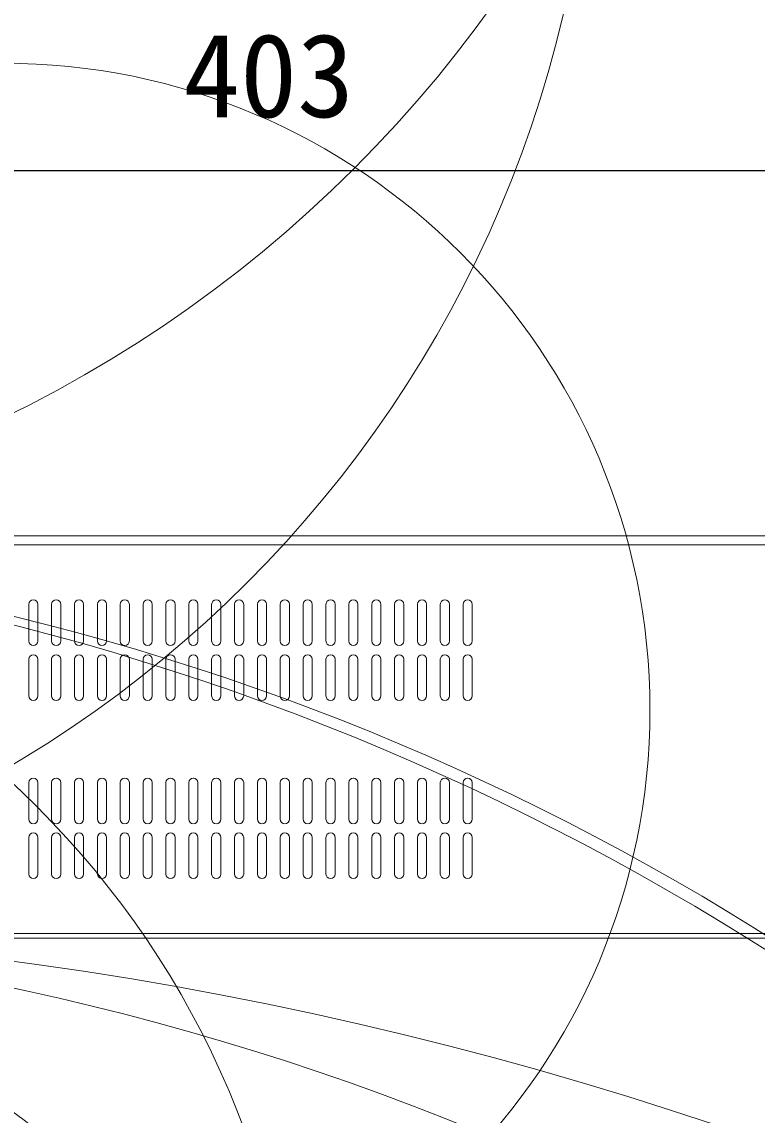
# Model space of a CAD drawing. Units: millimetres, scale not verified. Extents: x -1232 to 1171, y -567 to 613.
# Drawn here: x 24.63 to 40.71, y 14.66 to 38.58 of the extents above; entities that cross this region are included whole.
import ezdxf
from ezdxf.enums import TextEntityAlignment as Align

# ---------------------------------------------------------------- set-up
doc = ezdxf.new("R2010")
doc.units = ezdxf.units.MM
doc.header["$LTSCALE"] = 0.125
doc.layers.add('0-4_SUNPO', color=7, linetype='Continuous')
doc.layers.add('0-5_GAIKEI', color=1, linetype='Continuous', lineweight=18)
doc.styles.add('ＭＳ ゴシック', font='')
doc.styles.get('ＭＳ ゴシック').set_extended_font_data('MS Gothic')

# ---------------------------------------------------------------- blocks, each defined once
blk = doc.blocks.new('D8')
at = {"layer": '0-4_SUNPO'}
blk.add_line((241.1817, 348.8271), (205.8817, 348.8271), dxfattribs=at)
at = {"layer": '0-4_SUNPO', "style": 'ＭＳ ゴシック'}
blk.add_text('403', height=1.833, dxfattribs=at).set_placement((221.6567, 349.4521), align=Align.BOTTOM_LEFT)

msp = doc.modelspace()

# ---------------------------------------------------------------- linework, layer by layer
at = {"layer": '0-5_GAIKEI', "color": 7}
msp.add_line((12.6841, 27.3352), (50.1041, 27.3352), dxfattribs=at)
at = {"layer": '0-5_GAIKEI'}
for p, q in [((12.6841, 27.1352), (50.1841, 27.1352)), ((24.7841, 25.8352), (24.7841, 25.0352)), ((24.9841, 25.0352), (24.9841, 25.8352)), ((25.2841, 25.8352), (25.2841, 25.0352)), ((25.4841, 25.0352), (25.4841, 25.8352)), ((25.7841, 25.8352), (25.7841, 25.0352)), ((25.9841, 25.0352), (25.9841, 25.8352)), ((26.2841, 25.8352), (26.2841, 25.0352)), ((26.4841, 25.0352), (26.4841, 25.8352)), ((26.7841, 25.8352), (26.7841, 25.0352)), ((26.9841, 25.0352), (26.9841, 25.8352)), ((27.2841, 25.8352), (27.2841, 25.0352)), ((27.4841, 25.0352), (27.4841, 25.8352)), ((27.7841, 25.8352), (27.7841, 25.0352)), ((27.9841, 25.0352), (27.9841, 25.8352)), ((28.2841, 25.8352), (28.2841, 25.0352)), ((28.4841, 25.0352), (28.4841, 25.8352)), ((28.7841, 25.8352), (28.7841, 25.0352)), ((28.9841, 25.0352), (28.9841, 25.8352)), ((29.2841, 25.8352), (29.2841, 25.0352)), ((29.4841, 25.0352), (29.4841, 25.8352)), ((29.7841, 25.8352), (29.7841, 25.0352)), ((29.9841, 25.0352), (29.9841, 25.8352)), ((30.2841, 25.8352), (30.2841, 25.0352)), ((30.4841, 25.0352), (30.4841, 25.8352)), ((30.7841, 25.8352), (30.7841, 25.0352)), ((30.9841, 25.0352), (30.9841, 25.8352)), ((31.2841, 25.8352), (31.2841, 25.0352)), ((31.4841, 25.0352), (31.4841, 25.8352)), ((31.7841, 25.8352), (31.7841, 25.0352)), ((31.9841, 25.0352), (31.9841, 25.8352)), ((32.2841, 25.8352), (32.2841, 25.0352)), ((32.4841, 25.0352), (32.4841, 25.8352)), ((32.7841, 25.8352), (32.7841, 25.0352)), ((32.9841, 25.0352), (32.9841, 25.8352)), ((33.2841, 25.8352), (33.2841, 25.0352)), ((33.4841, 25.0352), (33.4841, 25.8352)), ((33.7841, 25.8352), (33.7841, 25.0352)), ((33.9841, 25.0352), (33.9841, 25.8352)), ((34.2841, 25.8352), (34.2841, 25.0352)), ((34.4841, 25.0352), (34.4841, 25.8352)), ((24.7841, 24.6352), (24.7841, 23.8352)), ((24.9841, 23.8352), (24.9841, 24.6352)), ((25.2841, 24.6352), (25.2841, 23.8352)), ((25.4841, 23.8352), (25.4841, 24.6352)), ((25.7841, 24.6352), (25.7841, 23.8352)), ((25.9841, 23.8352), (25.9841, 24.6352)), ((26.2841, 24.6352), (26.2841, 23.8352)), ((26.4841, 23.8352), (26.4841, 24.6352)), ((26.7841, 24.6352), (26.7841, 23.8352)), ((26.9841, 23.8352), (26.9841, 24.6352)), ((27.2841, 24.6352), (27.2841, 23.8352)), ((27.4841, 23.8352), (27.4841, 24.6352)), ((27.7841, 24.6352), (27.7841, 23.8352)), ((27.9841, 23.8352), (27.9841, 24.6352)), ((28.2841, 24.6352), (28.2841, 23.8352)), ((28.4841, 23.8352), (28.4841, 24.6352)), ((28.7841, 24.6352), (28.7841, 23.8352)), ((28.9841, 23.8352), (28.9841, 24.6352)), ((29.2841, 24.6352), (29.2841, 23.8352)), ((29.4841, 23.8352), (29.4841, 24.6352)), ((29.7841, 24.6352), (29.7841, 23.8352)), ((29.9841, 23.8352), (29.9841, 24.6352)), ((30.2841, 24.6352), (30.2841, 23.8352)), ((30.4841, 23.8352), (30.4841, 24.6352)), ((30.7841, 24.6352), (30.7841, 23.8352)), ((30.9841, 23.8352), (30.9841, 24.6352)), ((31.2841, 24.6352), (31.2841, 23.8352)), ((31.4841, 23.8352), (31.4841, 24.6352)), ((31.7841, 24.6352), (31.7841, 23.8352)), ((31.9841, 23.8352), (31.9841, 24.6352)), ((32.2841, 24.6352), (32.2841, 23.8352)), ((32.4841, 23.8352), (32.4841, 24.6352)), ((32.7841, 24.6352), (32.7841, 23.8352)), ((32.9841, 23.8352), (32.9841, 24.6352)), ((33.2841, 24.6352), (33.2841, 23.8352)), ((33.4841, 23.8352), (33.4841, 24.6352)), ((33.7841, 24.6352), (33.7841, 23.8352)), ((33.9841, 23.8352), (33.9841, 24.6352)), ((34.2841, 24.6352), (34.2841, 23.8352)), ((34.4841, 23.8352), (34.4841, 24.6352)), ((25.3885, 22.0351), (25.3841, 22.0351)), ((25.8885, 22.0351), (25.8796, 22.0351)), ((26.3885, 22.0351), (26.3796, 22.0351)), ((26.8841, 22.0351), (26.8796, 22.0351)), ((27.8885, 22.0351), (27.8841, 22.0351)), ((28.3885, 22.0351), (28.3796, 22.0351)), ((28.8885, 22.0351), (28.8796, 22.0351)), ((29.3841, 22.0351), (29.3796, 22.0351)), ((30.3885, 22.0351), (30.3841, 22.0351)), ((30.8885, 22.0351), (30.8796, 22.0351)), ((31.3885, 22.0351), (31.3796, 22.0351)), ((31.8841, 22.0351), (31.8796, 22.0351)), ((32.8885, 22.0351), (32.8841, 22.0351)), ((33.3885, 22.0351), (33.3796, 22.0351)), ((33.8885, 22.0351), (33.8796, 22.0351)), ((34.3841, 22.0351), (34.3796, 22.0351)), ((24.7841, 21.9352), (24.7841, 21.1352)), ((24.9841, 21.1352), (24.9841, 21.9352)), ((25.2841, 21.9352), (25.2841, 21.1352)), ((25.4841, 21.1352), (25.4841, 21.9352)), ((25.7841, 21.9352), (25.7841, 21.1352)), ((25.9841, 21.1352), (25.9841, 21.9352)), ((26.2841, 21.9352), (26.2841, 21.1352)), ((26.4841, 21.1352), (26.4841, 21.9352)), ((26.7841, 21.9352), (26.7841, 21.1352)), ((26.9841, 21.1352), (26.9841, 21.9352)), ((27.2841, 21.9352), (27.2841, 21.1352)), ((27.4841, 21.1352), (27.4841, 21.9352)), ((27.7841, 21.9352), (27.7841, 21.1352)), ((27.9841, 21.1352), (27.9841, 21.9352)), ((28.2841, 21.9352), (28.2841, 21.1352)), ((28.4841, 21.1352), (28.4841, 21.9352)), ((28.7841, 21.9352), (28.7841, 21.1352)), ((28.9841, 21.1352), (28.9841, 21.9352)), ((29.2841, 21.9352), (29.2841, 21.1352)), ((29.4841, 21.1352), (29.4841, 21.9352)), ((29.7841, 21.9352), (29.7841, 21.1352)), ((29.9841, 21.1352), (29.9841, 21.9352)), ((30.2841, 21.9352), (30.2841, 21.1352)), ((30.4841, 21.1352), (30.4841, 21.9352)), ((30.7841, 21.9352), (30.7841, 21.1352)), ((30.9841, 21.1352), (30.9841, 21.9352)), ((31.2841, 21.9352), (31.2841, 21.1352)), ((31.4841, 21.1352), (31.4841, 21.9352)), ((31.7841, 21.9352), (31.7841, 21.1352)), ((31.9841, 21.1352), (31.9841, 21.9352)), ((32.2841, 21.9352), (32.2841, 21.1352)), ((32.4841, 21.1352), (32.4841, 21.9352)), ((32.7841, 21.9352), (32.7841, 21.1352)), ((32.9841, 21.1352), (32.9841, 21.9352)), ((33.2841, 21.9352), (33.2841, 21.1352)), ((33.4841, 21.1352), (33.4841, 21.9352)), ((33.7841, 21.9352), (33.7841, 21.1352)), ((33.9841, 21.1352), (33.9841, 21.9352)), ((34.2841, 21.9352), (34.2841, 21.1352)), ((34.4841, 21.1352), (34.4841, 21.9352)), ((24.7841, 20.7352), (24.7841, 19.9352)), ((24.9841, 19.9352), (24.9841, 20.7352)), ((25.2841, 20.7352), (25.2841, 19.9352)), ((25.4841, 19.9352), (25.4841, 20.7352)), ((25.7841, 20.7352), (25.7841, 19.9352)), ((25.9841, 19.9352), (25.9841, 20.7352)), ((26.2841, 20.7352), (26.2841, 19.9352)), ((26.4841, 19.9352), (26.4841, 20.7352)), ((26.7841, 20.7352), (26.7841, 19.9352)), ((26.9841, 19.9352), (26.9841, 20.7352)), ((27.2841, 20.7352), (27.2841, 19.9352)), ((27.4841, 19.9352), (27.4841, 20.7352)), ((27.7841, 20.7352), (27.7841, 19.9352)), ((27.9841, 19.9352), (27.9841, 20.7352)), ((28.2841, 20.7352), (28.2841, 19.9352)), ((28.4841, 19.9352), (28.4841, 20.7352)), ((28.7841, 20.7352), (28.7841, 19.9352)), ((28.9841, 19.9352), (28.9841, 20.7352)), ((29.2841, 20.7352), (29.2841, 19.9352)), ((29.4841, 19.9352), (29.4841, 20.7352)), ((29.7841, 20.7352), (29.7841, 19.9352)), ((29.9841, 19.9352), (29.9841, 20.7352)), ((30.2841, 20.7352), (30.2841, 19.9352)), ((30.4841, 19.9352), (30.4841, 20.7352)), ((30.7841, 20.7352), (30.7841, 19.9352)), ((30.9841, 19.9352), (30.9841, 20.7352)), ((31.2841, 20.7352), (31.2841, 19.9352)), ((31.4841, 19.9352), (31.4841, 20.7352)), ((31.7841, 20.7352), (31.7841, 19.9352)), ((31.9841, 19.9352), (31.9841, 20.7352)), ((32.2841, 20.7352), (32.2841, 19.9352)), ((32.4841, 19.9352), (32.4841, 20.7352)), ((32.7841, 20.7352), (32.7841, 19.9352)), ((32.9841, 19.9352), (32.9841, 20.7352)), ((33.2841, 20.7352), (33.2841, 19.9352)), ((33.4841, 19.9352), (33.4841, 20.7352)), ((33.7841, 20.7352), (33.7841, 19.9352)), ((33.9841, 19.9352), (33.9841, 20.7352)), ((34.2841, 20.7352), (34.2841, 19.9352)), ((34.4841, 19.9352), (34.4841, 20.7352)), ((12.6841, 18.6352), (50.0741, 18.6352))]:
    msp.add_line(p, q, dxfattribs=at)
at = {"layer": '0-5_GAIKEI', "color": 7}
msp.add_lwpolyline([(50.0741, 18.6752), (50.0741, 18.5352), (12.6841, 18.5352)], dxfattribs=at)
at = {"layer": '0-5_GAIKEI'}
for centre, radius in [((581.0577, 22.9352), 590.198), ((74.8606, 28.2716), 65.0895), ((11.9957, 55.2709), 28.144), ((74.852, 17.5999), 65.0808), ((11.2424, 44.6161), 25.8959), ((36.8029, 22.9389), 26.6716), ((32.8597, 23.1429), 22.7243), ((32.6375, 22.7036), 22.5008), ((24.2146, 23.5259), 14.1524), ((10.2933, -30.028), 57.1808), ((11.279, -28.4032), 55.5478), ((11.1076, 7.5395), 19.6046), ((13.4885, -63.2786), 82.0326), ((12.034, -40.674), 59.4125), ((12.1052, -2.233), 20.9715)]:
    msp.add_circle(centre, radius, dxfattribs=at)
at = {"layer": '0-5_GAIKEI', "color": 7}
for centre, radius in [((88.2665, 30.1551), 78.7315), ((88.8567, 15.6923), 79.3194), ((45.5416, 23.0086), 35.5148), ((45.9903, 21.5412), 36.056), ((44.6793, 22.872), 34.6525), ((40.2587, 23.6087), 30.2794), ((36.045, 22.9709), 26.0179), ((36.1272, 22.8968), 26.0999), ((32.9783, 22.7314), 22.9469), ((31.5974, 23.258), 21.5611)]:
    msp.add_circle(centre, radius, dxfattribs=at)
at = {"layer": '0-5_GAIKEI'}
for centre, start, end in [((24.8841, 25.8352), 0, 180), ((25.3841, 25.8352), 0, 180), ((25.8841, 25.8352), 0, 180), ((26.3841, 25.8352), 0, 180), ((26.8841, 25.8352), 0, 180), ((27.3841, 25.8352), 0, 180), ((27.8841, 25.8352), 0, 180), ((28.3841, 25.8352), 0, 180), ((28.8841, 25.8352), 0, 180), ((29.3841, 25.8352), 0, 180), ((29.8841, 25.8352), 0, 180), ((30.3841, 25.8352), 0, 180), ((30.8841, 25.8352), 0, 180), ((31.3841, 25.8352), 0, 180), ((31.8841, 25.8352), 0, 180), ((32.3841, 25.8352), 0, 180), ((32.8841, 25.8352), 0, 180), ((33.3841, 25.8352), 0, 180), ((33.8841, 25.8352), 0, 180), ((34.3841, 25.8352), 0, 180), ((24.8841, 25.0352), 180, 0), ((25.3841, 25.0352), 180, 0), ((25.8841, 25.0352), 180, 0), ((26.3841, 25.0352), 180, 0), ((26.8841, 25.0352), 180, 0), ((27.3841, 25.0352), 180, 0), ((27.8841, 25.0352), 180, 0), ((28.3841, 25.0352), 180, 0), ((28.8841, 25.0352), 180, 0), ((29.3841, 25.0352), 180, 0), ((29.8841, 25.0352), 180, 0), ((30.3841, 25.0352), 180, 0), ((30.8841, 25.0352), 180, 0), ((31.3841, 25.0352), 180, 0), ((31.8841, 25.0352), 180, 0), ((32.3841, 25.0352), 180, 0), ((32.8841, 25.0352), 180, 0), ((33.3841, 25.0352), 180, 0), ((33.8841, 25.0352), 180, 0), ((34.3841, 25.0352), 180, 0), ((24.8841, 24.6352), 0, 180), ((25.3841, 24.6352), 0, 180), ((25.8841, 24.6352), 0, 180), ((26.3841, 24.6352), 0, 180), ((26.8841, 24.6352), 0, 180), ((27.3841, 24.6352), 0, 180), ((27.8841, 24.6352), 0, 180), ((28.3841, 24.6352), 0, 180), ((28.8841, 24.6352), 0, 180), ((29.3841, 24.6352), 0, 180), ((29.8841, 24.6352), 0, 180), ((30.3841, 24.6352), 0, 180), ((30.8841, 24.6352), 0, 180), ((31.3841, 24.6352), 0, 180), ((31.8841, 24.6352), 0, 180), ((32.3841, 24.6352), 0, 180), ((32.8841, 24.6352), 0, 180), ((33.3841, 24.6352), 0, 180), ((33.8841, 24.6352), 0, 180), ((34.3841, 24.6352), 0, 180), ((24.8841, 23.8352), 180, 0), ((25.3841, 23.8352), 180, 0), ((25.8841, 23.8352), 180, 0), ((26.3841, 23.8352), 180, 0), ((26.8841, 23.8352), 180, 0), ((27.3841, 23.8352), 180, 0), ((27.8841, 23.8352), 180, 0), ((28.3841, 23.8352), 180, 0), ((28.8841, 23.8352), 180, 0), ((29.3841, 23.8352), 180, 0), ((29.8841, 23.8352), 180, 0), ((30.3841, 23.8352), 180, 0), ((30.8841, 23.8352), 180, 0), ((31.3841, 23.8352), 180, 0), ((31.8841, 23.8352), 180, 0), ((32.3841, 23.8352), 180, 0), ((32.8841, 23.8352), 180, 0), ((33.3841, 23.8352), 180, 0), ((33.8841, 23.8352), 180, 0), ((34.3841, 23.8352), 180, 0), ((24.8841, 21.9352), 0, 180), ((25.3841, 21.9352), 0, 180), ((25.3841, 21.9351), 90, 180), ((25.8841, 21.9352), 0, 180), ((26.3841, 21.9352), 0, 180), ((26.8841, 21.9352), 0, 180), ((26.8841, 21.9351), 0, 90), ((27.3841, 21.9352), 0, 180), ((27.8841, 21.9352), 0, 180), ((27.8841, 21.9351), 90, 180), ((28.3841, 21.9352), 0, 180), ((28.8841, 21.9352), 0, 180), ((29.3841, 21.9352), 0, 180), ((29.3841, 21.9351), 0, 90), ((29.8841, 21.9352), 0, 180), ((30.3841, 21.9352), 0, 180), ((30.3841, 21.9351), 90, 180), ((30.8841, 21.9352), 0, 180), ((31.3841, 21.9352), 0, 180), ((31.8841, 21.9352), 0, 180), ((31.8841, 21.9351), 0, 90), ((32.3841, 21.9352), 0, 180), ((32.8841, 21.9352), 0, 180), ((32.8841, 21.9351), 90, 180), ((33.3841, 21.9352), 0, 180), ((33.8841, 21.9352), 0, 180), ((34.3841, 21.9352), 0, 180), ((34.3841, 21.9351), 0, 90), ((24.8841, 21.1352), 180, 0), ((25.3841, 21.1352), 180, 0), ((25.8841, 21.1352), 180, 0), ((26.3841, 21.1352), 180, 0), ((26.8841, 21.1352), 180, 0), ((27.3841, 21.1352), 180, 0), ((27.8841, 21.1352), 180, 0), ((28.3841, 21.1352), 180, 0), ((28.8841, 21.1352), 180, 0), ((29.3841, 21.1352), 180, 0), ((29.8841, 21.1352), 180, 0), ((30.3841, 21.1352), 180, 0), ((30.8841, 21.1352), 180, 0), ((31.3841, 21.1352), 180, 0), ((31.8841, 21.1352), 180, 0), ((32.3841, 21.1352), 180, 0), ((32.8841, 21.1352), 180, 0), ((33.3841, 21.1352), 180, 0), ((33.8841, 21.1352), 180, 0), ((34.3841, 21.1352), 180, 0), ((24.8841, 20.7352), 0, 180), ((25.3841, 20.7352), 0, 180), ((25.8841, 20.7352), 0, 180), ((26.3841, 20.7352), 0, 180), ((26.8841, 20.7352), 0, 180), ((27.3841, 20.7352), 0, 180), ((27.8841, 20.7352), 0, 180), ((28.3841, 20.7352), 0, 180), ((28.8841, 20.7352), 0, 180), ((29.3841, 20.7352), 0, 180), ((29.8841, 20.7352), 0, 180), ((30.3841, 20.7352), 0, 180), ((30.8841, 20.7352), 0, 180), ((31.3841, 20.7352), 0, 180), ((31.8841, 20.7352), 0, 180), ((32.3841, 20.7352), 0, 180), ((32.8841, 20.7352), 0, 180), ((33.3841, 20.7352), 0, 180), ((33.8841, 20.7352), 0, 180), ((34.3841, 20.7352), 0, 180), ((24.8841, 19.9352), 180, 0), ((25.3841, 19.9352), 180, 0), ((25.8841, 19.9352), 180, 0), ((26.3841, 19.9352), 180, 0), ((26.8841, 19.9352), 180, 0), ((27.3841, 19.9352), 180, 0), ((27.8841, 19.9352), 180, 0), ((28.3841, 19.9352), 180, 0), ((28.8841, 19.9352), 180, 0), ((29.3841, 19.9352), 180, 0), ((29.8841, 19.9352), 180, 0), ((30.3841, 19.9352), 180, 0), ((30.8841, 19.9352), 180, 0), ((31.3841, 19.9352), 180, 0), ((31.8841, 19.9352), 180, 0), ((32.3841, 19.9352), 180, 0), ((32.8841, 19.9352), 180, 0), ((33.3841, 19.9352), 180, 0), ((33.8841, 19.9352), 180, 0), ((34.3841, 19.9352), 180, 0)]:
    msp.add_arc(centre, 0.1, start, end, dxfattribs=at)

# ---------------------------------------------------------------- block references
at = {"layer": '0-4_SUNPO'}
msp.add_blockref('D8', (-193.4976, -313.505), dxfattribs=at)

doc.saveas('drawing.dxf')
